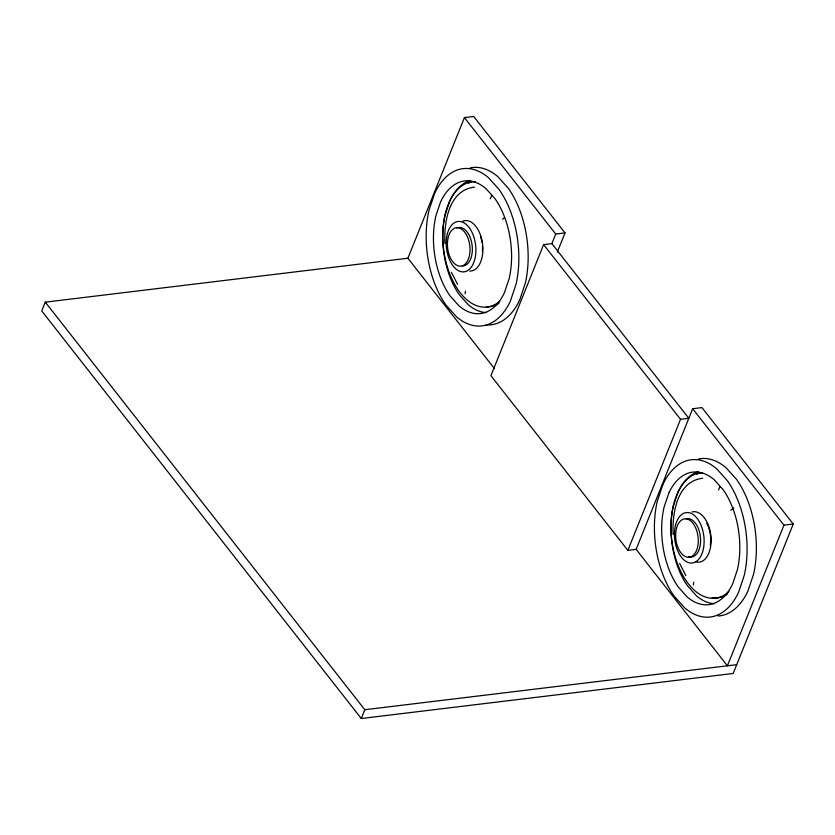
<?xml version="1.0" encoding="UTF-8"?>
<svg xmlns="http://www.w3.org/2000/svg" width="835" height="835" viewBox="0 0 835 835"><rect width="100%" height="100%" fill="white"/><g stroke="black" fill="none" stroke-linecap="round" stroke-linejoin="round"><path stroke-width="1.25" d="M444.93 243.486C443.782 222.402 448.708 190.056 474.468 187.134M673.167 534.609C672.008 513.525 676.934 481.179 702.694 478.257M465.168 293.743L465.45 291.164M693.394 584.865L693.676 582.287M494.383 368.548L407.897 258.234L45.288 302.155L41.75 310.944L361.273 718.517L733.182 673.469L793.25 524.056L701.953 407.605L692.664 408.733L636.124 549.357L727.421 665.808L783.95 525.173L692.664 408.733M407.897 258.234L464.427 117.599L473.727 116.482L565.024 232.923L557.289 252.16M543.606 244.624L680.535 419.306L688.812 418.293L551.872 243.622L543.606 244.624L490.917 375.687L627.857 550.359L636.124 549.357M551.872 243.622L555.724 234.05L464.427 117.599M361.273 718.517L364.801 709.729L45.288 302.155M627.857 550.359L680.535 419.306M490.281 198.855L491.773 195.359M718.507 489.988L720 486.481M502.586 219.156L504.538 217.559M730.823 510.279L733.746 507.878M555.724 234.05L565.024 232.923M783.95 525.173L793.25 524.056M364.801 709.729L736.721 664.681M679.659 563.468L685.817 575.524M451.422 272.346L457.58 284.401M714.269 603.684A66.769 38.525 83.1 0 1 696.64 595.981L687.602 585.93A66.769 38.525 83.1 0 1 673.334 506.167L678.051 492.034A66.769 38.525 83.1 0 1 698.321 471.754M698.488 458.979A79.189 45.685 83.1 0 1 725.928 467.621L736.658 479.54A79.189 45.685 83.1 0 1 753.577 574.156L747.983 590.919A79.189 45.685 83.1 0 1 718.048 616.021M486.231 324.878A79.189 45.685 83.1 0 0 519.756 299.796L525.351 283.023A79.189 45.685 83.1 0 0 508.421 188.418L497.702 176.498A79.189 45.685 83.1 0 0 470.251 167.856M486.043 312.561A66.769 38.525 83.1 0 1 468.414 304.858L459.375 294.807A66.769 38.525 83.1 0 1 445.107 215.044L449.825 200.901A66.769 38.525 83.1 0 1 470.095 180.631M499.789 301.195A63.063 36.385 83.1 0 1 444.951 257.535A63.063 36.385 83.1 0 1 475.272 181.654M480.469 236.472A20.812 12.003 83.1 0 1 482.066 242.672M482.442 245.918A20.812 12.003 83.1 0 1 482.411 251.262M462.506 221.306A25.384 14.644 83.1 0 1 482.421 242.985A25.384 14.644 83.1 0 1 469.781 271.072M456.849 227.997A19.33 11.147 83.1 0 1 472.015 244.498A19.33 11.147 83.1 0 1 462.392 265.895M468.268 183.209A63.063 36.385 83.1 0 1 471.681 182.02M498.965 303.272A63.063 36.385 83.1 0 1 486.346 306.873M729.018 591.41A63.063 36.385 83.1 0 1 673.605 550.651A63.063 36.385 83.1 0 1 702.318 472.777M706.723 523.284A20.812 12.003 83.1 0 1 708.33 526.635M708.696 527.595A20.812 12.003 83.1 0 1 710.303 544.931M691.954 511.991A25.384 14.644 83.1 0 1 710.961 536.853A25.384 14.644 83.1 0 1 696.077 561.913M686.005 518.785A19.33 11.147 83.1 0 1 700.513 538.137A19.33 11.147 83.1 0 1 688.645 556.663M727.202 594.395A63.063 36.385 83.1 0 1 712.182 597.797M696.494 474.332A63.063 36.385 83.1 0 1 701.087 472.881M434.565 193.616L428.971 210.389A79.189 45.685 83.1 0 0 445.9 304.994L456.63 316.914A79.189 45.685 83.1 0 0 510.456 300.924L516.051 284.151A79.189 45.685 83.1 0 0 499.132 189.545L488.402 177.625A79.189 45.685 83.1 0 0 434.565 193.616M440.525 202.028L435.807 216.171A66.769 38.525 83.1 0 0 450.075 295.934L459.114 305.986A66.769 38.525 83.1 0 0 504.507 292.5L509.225 278.368A66.769 38.525 83.1 0 0 494.957 198.605L485.907 188.553A66.769 38.525 83.1 0 0 440.525 202.028M662.802 484.738L657.208 501.511A79.189 45.685 83.1 0 0 674.127 596.117L684.857 608.037A79.189 45.685 83.1 0 0 738.683 592.046L744.277 575.273A79.189 45.685 83.1 0 0 727.358 480.668L716.628 468.748A79.189 45.685 83.1 0 0 662.802 484.738M668.751 493.161L664.034 507.294A66.769 38.525 83.1 0 0 678.302 587.057L687.351 597.109A66.769 38.525 83.1 0 0 732.733 583.634L737.451 569.491A66.769 38.525 83.1 0 0 723.183 489.727L714.134 479.676A66.769 38.525 83.1 0 0 668.751 493.161M447.403 233.633A25.384 14.644 83.1 0 0 462.809 271.907A25.384 14.644 83.1 0 0 472.944 234.437A25.384 14.644 83.1 0 0 447.403 233.633M448.332 237.015A19.33 11.147 83.1 0 0 460.064 266.177A19.33 11.147 83.1 0 0 467.788 237.631A19.33 11.147 83.1 0 0 448.332 237.015M675.63 524.756A25.384 14.644 83.1 0 0 691.046 563.041A25.384 14.644 83.1 0 0 701.17 525.559A25.384 14.644 83.1 0 0 675.63 524.756M676.559 528.148A19.33 11.147 83.1 0 0 688.301 557.3A19.33 11.147 83.1 0 0 696.014 528.753A19.33 11.147 83.1 0 0 676.559 528.148"/></g></svg>
